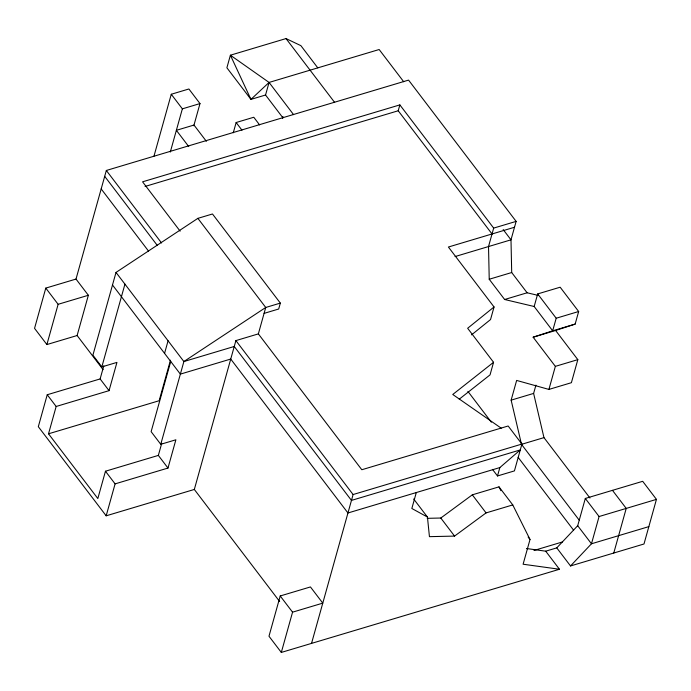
<?xml version="1.0" encoding="UTF-8"?>
<svg xmlns="http://www.w3.org/2000/svg" width="691" height="691" viewBox="0 0 691 691"><rect width="100%" height="100%" fill="white"/><g stroke="black" fill="none" stroke-linecap="round" stroke-linejoin="round"><path stroke-width="1.04" d="M76.01 279.069L45.787 288.104L34.55 328.355L46.884 344.559L77.116 335.524L88.353 295.273L76.01 279.069L106.336 170.47L408.562 80.104L516.142 221.388L510.995 239.829L511.703 272.53L527.121 292.785L538.324 295.437M46.884 344.559L58.13 304.308L45.787 288.104M103.788 365.815L100.126 378.936L47.23 394.751L38.316 426.692L106.172 515.814L194.326 489.453L235.89 340.603L258.356 333.883L265.733 307.469L197.876 218.356L116.01 272.418L92.905 355.191L101.827 366.912L116.943 362.395L109.048 390.657L56.161 406.472L48.525 433.801L97.828 498.548L105.464 471.219L158.351 455.404L161.737 443.294M153.972 156.166L171.264 94.261L188.893 88.984L199.993 103.572L193.8 125.745M101.827 366.912L124.941 284.139M170.297 152.055L182.364 108.841L171.264 94.261M106.172 515.814L115.095 483.873L105.464 471.219M164.562 353.36L168.077 340.784M233.282 132.776L236.141 122.523L253.778 117.254L259.591 124.89M170.47 360.184L159.146 400.728L48.525 433.801M170.729 361.462L151.13 431.659L160.761 444.304L175.877 439.787L167.982 468.057L115.095 483.873M160.761 444.304L183.875 361.54L265.733 307.469L280.339 303.099L212.483 213.985L197.876 218.356M282.982 117.911L265.551 95.013L269.067 82.436L379.16 49.519L403.699 81.737M282.386 118.532L282.956 116.503M280.339 303.099L278.689 309.007L264.083 313.377M492.035 233.973L398.215 110.767L399.856 104.894L142.571 181.819L180.135 231.157M281.315 652.425L292.561 612.174L322.783 603.131L310.44 586.935L280.218 595.97L268.98 636.221L281.315 652.425L559.468 569.254L545.709 551.185L526.438 548.516M311.537 643.39L353.101 494.54L235.89 340.603M416.293 492.553L411.845 508.481L427.444 517.058L429.439 536.657L454.557 536.095L486.067 512.912L512.765 504.922L530.014 539.49L523.104 564.227L559.468 569.254M399.856 104.894L493.668 228.099L488.52 246.549L489.228 279.25L504.646 299.505L534.169 306.502L552.679 330.808L575.154 324.088L578.661 311.511L560.159 287.206L537.684 293.925L534.169 306.502M514.501 227.253L448.399 247.024L494.048 306.968L490.541 319.553L471.564 334.859M494.048 306.968L467.652 328.268L493.555 362.291L490.049 374.876L459.239 399.182M579.144 520.064L521.489 444.348L511.141 400.141L516.643 380.43L548.913 389.422L571.388 382.702L577.823 359.648L555.616 330.479L533.141 337.199L555.357 366.36L548.913 389.422M258.356 333.883L361.816 469.742L508.153 425.993L521.921 444.063L514.424 470.899L497.503 475.961L499.843 467.574L520.28 449.927L351.46 500.405L234.249 346.476L183.875 361.54L116.01 272.418M589.959 498.03L543.964 437.628L533.616 393.421L535.931 385.12M537.684 293.925L556.195 318.231L552.679 330.808L533.141 337.199M556.765 547.885L577.702 525.713L585.312 498.461L642.69 481.307L656.45 499.377L643.995 543.99L570.524 565.955L556.765 547.885L545.709 551.185M585.312 498.461L599.08 516.531L591.47 543.782L570.524 565.955M613.772 553.025L626.227 508.412L612.468 490.342M293.597 114.654L269.067 82.436L250.945 99.383L226.89 67.787L230.397 55.211L286.022 38.575L300.887 45.658L317.791 67.865M493.555 362.291L452.76 394.483L501.225 428.187M427.193 518.328L440.798 518.025L472.307 494.834L499.006 486.853L512.765 504.922M555.616 330.479L575.154 324.088M182.364 108.841L199.993 103.572M265.551 95.013L250.945 99.383L230.397 55.211L269.067 82.436M145.058 186.458L398.215 110.767M58.13 304.308L88.353 295.273M493.668 228.099L516.142 221.388M455.032 256.568L510.995 239.829L503.169 229.559M489.228 279.25L511.703 272.53M504.646 299.505L527.121 292.785M556.195 318.231L578.661 311.511M555.357 366.36L577.823 359.648M511.141 400.141L533.616 393.421M353.101 494.54L521.921 444.063M521.489 444.348L543.964 437.628M499.843 467.574L347.953 512.981L230.734 359.052L180.36 374.116L112.503 284.994M599.08 516.531L656.45 499.377M533.988 550.468L562.327 541.986M648.84 526.628L591.47 543.782L577.702 525.713M286.022 38.575L334.617 102.389M467.902 391.382L491.387 422.227M518.146 457.364L573.608 530.204M236.141 122.523L241.962 130.158M492.493 469.388L497.503 475.961M528.14 537.019L530.014 539.49M206.359 141.292L193.998 125.054L176.369 130.323L188.729 146.561M472.307 494.834L486.067 512.912M440.798 518.025L454.557 536.095M413.676 498.988L427.444 517.058M106.336 170.47L161.53 242.956M104.695 176.343L157.298 245.417M101.18 188.919L148.591 251.179M280.218 595.97L292.561 612.174M77.116 335.524L103.089 369.633M194.326 489.453L279.656 601.524M100.126 378.936L109.048 390.657M158.351 455.404L167.982 468.057M47.23 394.751L56.161 406.472M499.006 486.853L500.923 490.696"/></g></svg>
